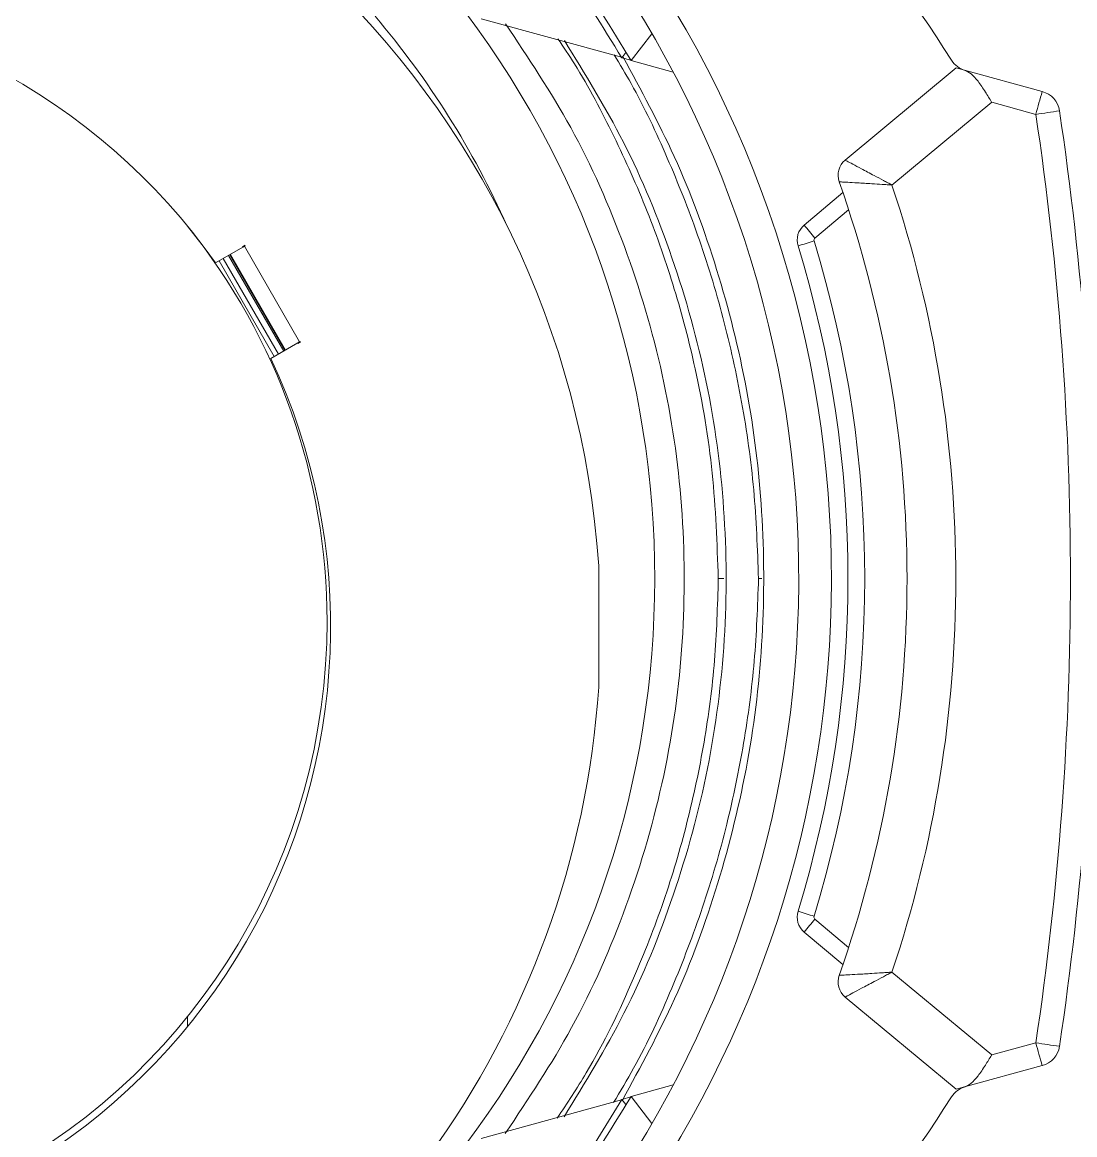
# Model space of a CAD drawing. Extents: x 12.1 to 108.7, y 1 to 80.4.
# Drawn here: x 48.526 to 51.196, y 31.287 to 34.107 of the extents above; entities that cross this region are included whole.
import ezdxf

# ---------------------------------------------------------------- set-up
doc = ezdxf.new("R2010")
doc.units = 0
doc.header["$MEASUREMENT"] = 0
doc.linetypes.add('SLD-Solid', pattern=[0])
doc.layers.add('OBJECT', color=7, linetype='CONTINUOUS')

msp = doc.modelspace()

# ---------------------------------------------------------------- linework, layer by layer
at = {"layer": 'OBJECT', "linetype": 'SLD-Solid', "lineweight": 15}
for p, q in [((50.0456, 34.0184), (49.6899, 34.1159)), ((50.0699, 34.0097), (50.1231, 34.0779)), ((50.0466, 34.0169), (50.0569, 34.0301)), ((50.0693, 34.0107), (50.0466, 34.0169)), ((50.1771, 33.9804), (50.0699, 34.0097)), ((50.6132, 33.7576), (50.8951, 33.9912)), ((50.8951, 33.9912), (50.916, 33.9855)), ((50.916, 33.9855), (51.1132, 33.9315)), ((50.985, 33.9043), (50.7318, 33.6944)), ((51.0968, 33.8736), (50.985, 33.9043)), ((50.5093, 33.593), (50.6074, 33.6754)), ((50.6219, 33.6317), (50.5365, 33.5601)), ((48.9451, 33.5901), (48.9451, 33.5901)), ((49.016, 33.4969), (49.0849, 33.5366)), ((49.0899, 33.5416), (49.084, 33.5382)), ((49.084, 33.5382), (49.0849, 33.5366)), ((49.0849, 33.5366), (49.0892, 33.5391)), ((49.0892, 33.5391), (49.0908, 33.54)), ((49.0892, 33.5391), (49.2292, 33.2967)), ((49.0908, 33.54), (49.0899, 33.5416)), ((49.0355, 33.5081), (49.1755, 33.2656)), ((49.049, 33.5159), (49.189, 33.2734)), ((49.0538, 33.5144), (49.0519, 33.5176)), ((49.0537, 33.5186), (49.1937, 33.2762)), ((49.0556, 33.5155), (49.0538, 33.5144)), ((49.1919, 33.2751), (49.0538, 33.5144)), ((49.025, 33.5021), (49.165, 33.2596)), ((49.2249, 33.2942), (49.1566, 33.2547)), ((49.2292, 33.2967), (49.2249, 33.2942)), ((49.2249, 33.2942), (49.2258, 33.2926)), ((49.2258, 33.2926), (49.2317, 33.296)), ((49.2308, 33.2976), (49.2292, 33.2967)), ((49.2317, 33.296), (49.2308, 33.2976)), ((49.9879, 32.7295), (49.9879, 32.4216)), ((50.3057, 32.6967), (50.2914, 32.6967)), ((50.4018, 32.6967), (50.3934, 32.6967)), ((50.5365, 31.8334), (50.6219, 31.7617)), ((50.6074, 31.7181), (50.5093, 31.8005)), ((50.7318, 31.699), (50.985, 31.4892)), ((50.8951, 31.4023), (50.6132, 31.6359)), ((48.9451, 31.5837), (48.944, 31.5849)), ((48.9451, 31.5609), (48.9451, 31.5863)), ((48.9451, 31.5609), (48.9451, 31.5863)), ((50.985, 31.4892), (51.0968, 31.5199)), ((51.1132, 31.462), (50.916, 31.408)), ((50.0699, 31.3838), (50.1771, 31.4131)), ((50.916, 31.408), (50.8951, 31.4023)), ((50.0457, 31.3751), (49.6899, 31.2776)), ((50.0466, 31.3766), (50.0693, 31.3828)), ((50.0466, 31.3766), (50.0568, 31.3634)), ((50.0699, 31.3838), (50.1231, 31.3156))]:
    msp.add_line(p, q, dxfattribs=at)
for centre, radius, start, end in [((47.6085, 31.9383), 3.875, 32.3331, 65.4575), ((47.7451, 32.6967), 2.75, 304.0581, 90), ((47.7079, 32.5755), 2.2852, 3.8623, 176.1377), ((47.7079, 32.5755), 1.6, 35.1588, 144.9544), ((47.7451, 32.6967), 2.385, 322.9837, 36.959), ((47.7451, 32.6967), 2.2, 23.9663, 40.3992), ((50.9334, 34.0429), 0.06, 212.3331, 254.6907), ((52.8254, 33.4161), 1.7881, 163.246, 165.1732), ((51.0974, 33.8736), 0.06, 8.524, 74.6907), ((52.8507, 22.2747), 11.7307, 98.30269, 98.59827), ((43.2445, 32.6967), 7.94, 351.47604, 8.52396), ((43.2451, 32.6967), 8, 351.47604, 8.52396), ((50.6451, 33.7191), 0.05, 129.6546, 199.4189), ((47.7451, 32.6967), 3.025, 340.5807, 19.4193), ((47.744, 32.6967), 3.15, 341.5347, 18.4653), ((47.704, 32.5882), 1.595, 0, 38.9154), ((50.5414, 33.5547), 0.05, 130, 197.0571), ((51.7524, 34.5942), 1.5962, 218.8474, 220.3823), ((51.7423, 29.5796), 4.1527, 106.9108, 107.4991), ((47.7451, 32.6967), 2.875, 342.9429, 17.0571), ((50.541, 33.5547), 0.007, 130, 197.0571), ((47.7447, 32.6967), 2.918, 342.9429, 17.0571), ((47.7079, 32.5755), 1.6, 275.0263, 25.1192), ((47.704, 32.5882), 1.595, 174.9058, 0), ((47.7079, 32.5755), 2.2852, 291.9964, 356.1377), ((50.5414, 31.8388), 0.05, 162.9429, 230), ((51.7423, 35.8139), 4.1527, 252.5009, 253.0892), ((50.541, 31.8388), 0.007, 162.9429, 230), ((51.7524, 30.7992), 1.5962, 139.6177, 141.1526), ((50.6451, 31.6744), 0.05, 160.5811, 230.3454), ((52.8254, 31.9774), 1.7881, 194.8268, 196.754), ((52.8507, 43.1188), 11.7307, 261.40173, 261.69731), ((51.0974, 31.5199), 0.06, 285.3093, 351.476), ((50.9334, 31.3506), 0.06, 105.3093, 147.6669), ((47.6085, 33.4552), 3.875, 294.5425, 327.6669)]:
    msp.add_arc(centre, radius, start, end, dxfattribs=at)
msp.add_ellipse((47.7694, 32.6967), major_axis=(2.8088, 0), ratio=0.999963, start_param=5.338459, end_param=7.862637, dxfattribs=at)
for points, knots in [([(50.0699, 34.0097), (50.021, 34.0903), (49.9259, 34.247), (49.7579, 34.4575), (49.5641, 34.6579), (49.3346, 34.852), (49.1519, 34.964), (49.058, 35.0216)], [0, 0, 0, 0, 0.195111, 0.379526, 0.556488, 0.77218, 1, 1, 1, 1]), ([(50.0466, 34.0169), (49.9986, 34.0949), (49.9055, 34.2464), (49.7421, 34.4499), (49.5544, 34.6437), (49.3324, 34.8323), (49.1559, 34.942), (49.0652, 34.9983)], [0, 0, 0, 0, 0.195706, 0.379715, 0.556303, 0.772063, 1, 1, 1, 1]), ([(49.7511, 31.2902), (49.8098, 31.3781), (49.9311, 31.5597), (50.0647, 31.8665), (50.161, 32.1953), (50.2077, 32.5369), (50.206, 32.8788), (50.157, 33.216), (50.0605, 33.5381), (49.9283, 33.8388), (49.8092, 34.0169), (49.7515, 34.1032)], [0, 0, 0, 0, 0.105463, 0.217926, 0.332777, 0.446919, 0.561238, 0.673339, 0.786179, 0.896494, 1, 1, 1, 1]), ([(49.8846, 34.0653), (49.8988, 34.0441), (49.9517, 33.9652), (50.0282, 33.8191), (50.1137, 33.6287), (50.1825, 33.4315), (50.24, 33.2103), (50.2816, 32.9648), (50.2881, 32.7861), (50.2914, 32.6967)], [0, 0, 0, 0, 0.052738, 0.196924, 0.341114, 0.485296, 0.629478, 0.814738, 1, 1, 1, 1]), ([(49.9, 31.3324), (49.9531, 31.4186), (50.0631, 31.597), (50.184, 31.895), (50.2714, 32.2131), (50.3136, 32.5426), (50.3122, 32.8719), (50.268, 33.1972), (50.1806, 33.509), (50.0611, 33.8011), (49.9532, 33.9762), (49.9011, 34.0607)], [0, 0, 0, 0, 0.104989, 0.217439, 0.332526, 0.446833, 0.561344, 0.673605, 0.786681, 0.896971, 1, 1, 1, 1]), ([(50.0272, 34.0248), (50.0417, 34.0006), (50.0923, 33.9163), (50.1638, 33.7636), (50.2427, 33.5658), (50.306, 33.3589), (50.3536, 33.1429), (50.3849, 32.9217), (50.3906, 32.7717), (50.3934, 32.6967)], [0, 0, 0, 0, 0.060898, 0.211607, 0.362319, 0.519632, 0.676945, 0.838471, 1, 1, 1, 1]), ([(50.048, 31.3743), (50.0942, 31.459), (50.1903, 31.6349), (50.2955, 31.9241), (50.3718, 32.2315), (50.4087, 32.5486), (50.4075, 32.8648), (50.3692, 33.1779), (50.293, 33.4793), (50.1892, 33.763), (50.0951, 33.9356), (50.0498, 34.0186)], [0, 0, 0, 0, 0.104345, 0.216778, 0.332188, 0.446716, 0.561488, 0.673964, 0.78736, 0.897618, 1, 1, 1, 1]), ([(50.985, 33.9043), (50.9849, 33.9044), (50.9795, 33.9131), (50.968, 33.9321), (50.9508, 33.9575), (50.9334, 33.9776), (50.9217, 33.9829), (50.916, 33.9855)], [0, 0, 0, 0, 0.0039472, 0.2373703, 0.5154164, 0.7645112, 1, 1, 1, 1]), ([(50.6132, 33.7576), (50.6132, 33.7576), (50.6132, 33.7576), (50.6132, 33.7576), (50.6132, 33.7576), (50.6132, 33.7576), (50.6132, 33.7576)], [0, 0, 0, 0, 1, 1, 1, 1.000001, 1.000001, 1.000001, 1.000001]), ([(50.7318, 33.6944), (50.7317, 33.6945), (50.7315, 33.6946), (50.7313, 33.6947), (50.731, 33.6949), (50.7303, 33.6953), (50.7287, 33.6961), (50.7256, 33.6978), (50.7191, 33.7012), (50.7057, 33.7083), (50.6824, 33.7207), (50.6547, 33.7354), (50.6314, 33.7478), (50.6162, 33.7559), (50.6142, 33.757), (50.6132, 33.7576)], [0, 0, 0, 0, 0.002247, 0.002608, 0.003644, 0.007342, 0.014794, 0.029819, 0.060193, 0.122326, 0.256905, 0.463292, 0.644782, 0.820094, 1, 1, 1, 1]), ([(50.7318, 33.6944), (50.7317, 33.6944), (50.7315, 33.6945), (50.7312, 33.6945), (50.7309, 33.6945), (50.7301, 33.6946), (50.7283, 33.6947), (50.7248, 33.6949), (50.7175, 33.6954), (50.7023, 33.6964), (50.676, 33.6981), (50.6448, 33.6999), (50.6185, 33.7014), (50.6013, 33.7023), (50.5991, 33.7024), (50.598, 33.7025)], [0, 0, 0, 0, 0.002248, 0.00261, 0.003635, 0.007325, 0.014762, 0.029768, 0.060135, 0.122345, 0.256936, 0.463245, 0.64468, 0.820009, 1, 1, 1, 1]), ([(50.2914, 32.6967), (50.2893, 32.6274), (50.2852, 32.4886), (50.2577, 32.2817), (50.2146, 32.0774), (50.1549, 31.8772), (50.0713, 31.6645), (49.9825, 31.4795), (49.908, 31.367), (49.8829, 31.3291)], [0, 0, 0, 0, 0.143699, 0.287873, 0.432046, 0.576222, 0.7204, 0.905789, 1, 1, 1, 1]), ([(50.3934, 32.6967), (50.3909, 32.627), (50.3858, 32.4873), (50.3579, 32.2791), (50.3148, 32.0704), (50.2543, 31.8626), (50.1748, 31.656), (50.0988, 31.4904), (50.0429, 31.3971), (50.0256, 31.3682)], [0, 0, 0, 0, 0.150154, 0.30075, 0.451345, 0.608659, 0.765976, 0.927553, 1, 1, 1, 1]), ([(50.7318, 31.699), (50.7317, 31.699), (50.7315, 31.699), (50.7312, 31.699), (50.7309, 31.699), (50.7301, 31.6989), (50.7283, 31.6988), (50.7248, 31.6986), (50.7175, 31.6981), (50.7023, 31.6971), (50.676, 31.6954), (50.6448, 31.6936), (50.6185, 31.6921), (50.6013, 31.6912), (50.5991, 31.6911), (50.598, 31.691)], [0, 0, 0, 0, 0.002248, 0.00261, 0.003635, 0.007325, 0.014762, 0.029768, 0.060135, 0.122345, 0.256936, 0.463245, 0.64468, 0.820009, 1, 1, 1, 1]), ([(50.7318, 31.699), (50.7317, 31.699), (50.7315, 31.6989), (50.7313, 31.6988), (50.731, 31.6986), (50.7303, 31.6982), (50.7287, 31.6974), (50.7256, 31.6957), (50.7191, 31.6923), (50.7057, 31.6852), (50.6824, 31.6728), (50.6547, 31.6581), (50.6314, 31.6457), (50.6162, 31.6376), (50.6142, 31.6364), (50.6132, 31.6359)], [0, 0, 0, 0, 0.002247, 0.002608, 0.003644, 0.007342, 0.014794, 0.029819, 0.060193, 0.122326, 0.256905, 0.463292, 0.644782, 0.820094, 1, 1, 1, 1]), ([(50.916, 31.408), (50.9217, 31.4106), (50.9334, 31.4159), (50.9508, 31.436), (50.968, 31.4613), (50.9795, 31.4804), (50.9849, 31.4891), (50.985, 31.4892)], [0, 0, 0, 0, 0.235489, 0.484584, 0.76263, 0.996053, 1, 1, 1, 1]), ([(49.1539, 30.4484), (49.2176, 30.4904), (49.3472, 30.5758), (49.5278, 30.7279), (49.6865, 30.8835), (49.8229, 31.0426), (49.9407, 31.2019), (50.0109, 31.3176), (50.0466, 31.3766)], [0, 0, 0, 0, 0.175978, 0.357825, 0.543511, 0.687993, 0.840984, 1, 1, 1, 1]), ([(49.1868, 30.4495), (49.2824, 30.5161), (49.4744, 30.6499), (49.7118, 30.8818), (49.9131, 31.1266), (50.0167, 31.2965), (50.0699, 31.3838)], [0, 0, 0, 0, 0.268973, 0.540334, 0.76398, 1, 1, 1, 1])]:
    msp.add_open_spline(points, degree=3, knots=knots, dxfattribs=at)
for points in [[(50.6132, 33.7576), (50.6132, 33.7576)], [(50.6132, 31.6359), (50.6132, 31.6359)]]:
    msp.add_open_spline(points, degree=1, dxfattribs=at)

doc.saveas('drawing.dxf')
